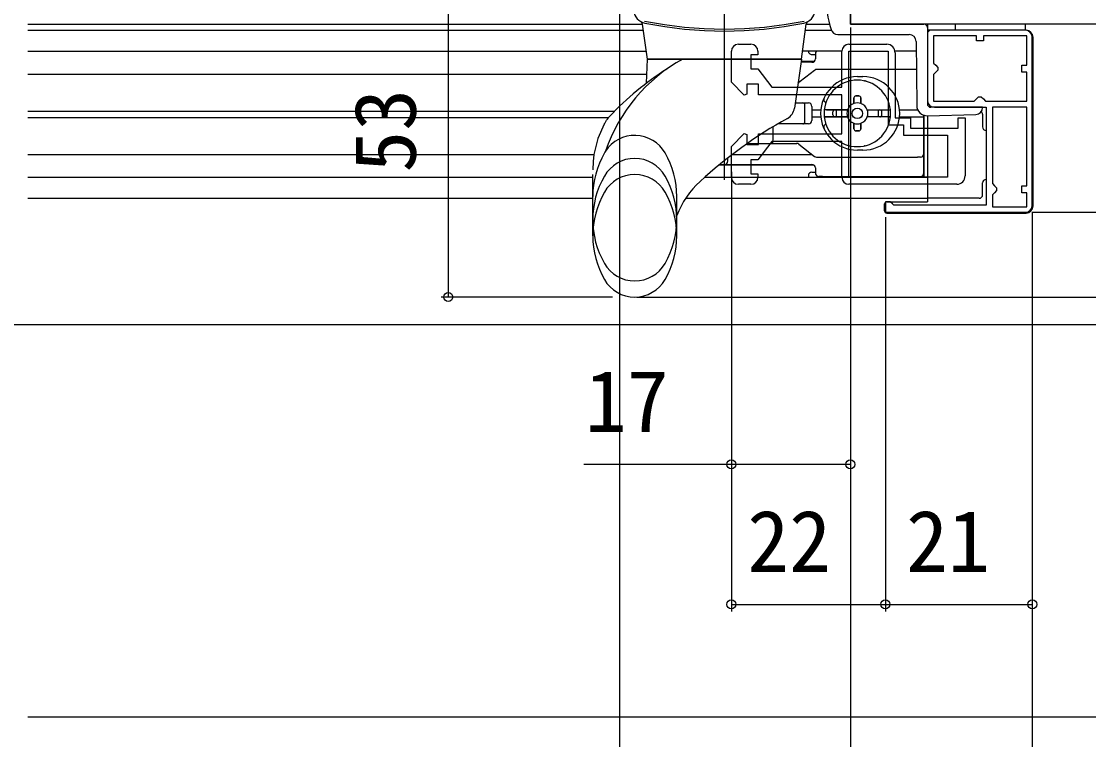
# Model space of a CAD drawing. Units: millimetres, scale not verified. Extents: x -525 to 525, y -783 to 778.
# Drawn here: x 0.6 to 153, y -632.9 to -530.3 of the extents above; entities that cross this region are included whole.
import ezdxf
from ezdxf.enums import TextEntityAlignment as Align

# ---------------------------------------------------------------- set-up
doc = ezdxf.new("R2010")
doc.units = ezdxf.units.MM
doc.header["$LTSCALE"] = 4
for name, color, linetype in [('0-3_YKK_11', 7, 'Continuous'), ('0-4_YKK_11E', 7, 'Continuous'), ('0-5_YKK_12', 2, 'Continuous'), ('0-6_YKK_13', 4, 'Continuous'), ('0-8_YKK_D', 6, 'Continuous'), ('0-A_YSS_K', 3, 'Continuous')]:
    doc.layers.add(name, color=color, linetype=linetype)
doc.styles.add('ＭＳ ゴシック', font='')
doc.styles.get('ＭＳ ゴシック').set_extended_font_data('MS Gothic')

msp = doc.modelspace()

# ---------------------------------------------------------------- linework, layer by layer
at = {"layer": '0-3_YKK_11'}
msp.add_line((145, -556.6), (145, -532.6), dxfattribs=at)
for points in [[(175, -416.7), (175, -477.3), (203, -477.3), (203, -480.7), (201.1, -480.7), (200.6, -480.2), (200.1, -479.7), (175, -479.7), (175, -530.7), (173.5, -530.7), (173.5, -543.2), (175, -543.2), (175, -545.7), (171, -545.7), (171, -530.7), (119, -530.7), (119, -528.9), (121, -528.9), (121, -520.7), (124.3, -520.7)], [(144, -531.6), (130, -531.6), (130, -541.6)], [(131, -542.6), (138.4, -542.6), (138.4, -556.6), (125.2, -556.6), (125, -556.4), (124.7, -556.1), (124, -556.1), (124, -557.6), (144, -557.6)]]:
    msp.add_lwpolyline(points, dxfattribs=at)
for points in [[(138.3, -541.7), (144.2, -541.7), (144.2, -537.6), (143.5, -537.6), (143.5, -536.6), (144.2, -536.6), (144.2, -532.4), (138, -532.4), (138, -533.1), (137, -533.1), (137, -532.4), (130.9, -532.4), (130.9, -536.3), (131.2, -536.6), (131.5, -536.9), (131.5, -537.3), (131.2, -537.6), (130.9, -537.9), (130.9, -541.7), (136.7, -541.7), (137, -541.4), (137.3, -541.1), (137.7, -541.1), (138, -541.4)], [(139.3, -542.6), (139.3, -553.5), (139.6, -553.8), (139.9, -554.1), (139.9, -554.5), (139.6, -554.8), (139.3, -555.1), (139.3, -556.8), (144.2, -556.8), (144.2, -554.8), (143.5, -554.8), (143.5, -553.8), (144.2, -553.8), (144.2, -542.6)]]:
    msp.add_lwpolyline(points, close=True, dxfattribs=at)
for centre, start, end in [((144, -532.6), 0.00001, 89.99999), ((131, -541.6), 180.00001, 269.99999), ((144, -556.6), 270.00001, 359.99999)]:
    msp.add_arc(centre, 1, start, end, dxfattribs=at)
at = {"layer": '0-4_YKK_11E'}
for p, q in [((103, -533.6), (104.8, -533.6)), ((118.8, -533.6), (124.2, -533.6)), ((104.8, -553.6), (103, -553.6)), ((134.2, -553.6), (118.8, -553.6))]:
    msp.add_line(p, q, dxfattribs=at)
for points in [[(102, -552.6), (102, -548.176), (103.83, -546.346), (104.2, -546.5), (104.2, -547.9), (105.9, -547.9), (105.9, -546.4), (117.8, -546.4), (117.8, -540.8), (105.9, -540.8), (105.9, -539.3), (104.2, -539.3), (104.2, -540.7), (103.83, -540.854), (102, -539.024), (102, -534.6)], [(105.8, -534.6), (105.8, -535.1), (104.8, -535.1), (104.8, -537.1), (105.8, -537.1), (107.8, -539.7), (117.8, -539.7), (117.8, -534.6)], [(125.4, -534.8), (125.4, -544.1), (127.6, -544.1), (127.6, -545.6), (134.4, -545.6), (134.4, -544.1), (135.4, -544.1), (135.4, -552.4)], [(117.8, -552.6), (117.8, -547.5), (107.8, -547.5), (105.8, -550.1), (104.8, -550.1), (104.8, -552.1), (105.8, -552.1), (105.8, -552.6)]]:
    msp.add_lwpolyline(points, dxfattribs=at)
msp.add_lwpolyline([(118.8, -552.6), (118.8, -534.6), (124.4, -534.6), (124.4, -545.1), (126.6, -545.1), (126.6, -546.6), (132.9, -546.6), (132.9, -552.6)], close=True, dxfattribs=at)
for centre, radius, start, end in [((103, -534.6), 1, 90.00001, 179.99999), ((104.8, -534.6), 1, 0.00001, 89.99999), ((118.8, -534.6), 1, 90.00001, 179.99999), ((124.2, -534.8), 1.2, 0.00001, 89.99999), ((103, -552.6), 1, 180.00001, 269.99999), ((104.8, -552.6), 1, 270.00001, 359.99999), ((118.8, -552.6), 1, 180.00001, 269.99999), ((134.2, -552.4), 1.2, 270.00001, 359.99999)]:
    msp.add_arc(centre, radius, start, end, dxfattribs=at)
at = {"layer": '0-5_YKK_12'}
for p, q in [((1.5, -530.7), (89.297, -530.7)), ((1.5, -531.6), (88.723, -531.6)), ((1.5, -531.6), (89.424, -531.6)), ((112.576, -531.6), (116.288, -531.6)), ((112.703, -530.7), (116.021, -530.7)), ((130, -530.7), (130, -542.1)), ((1.5, -534.6), (89.845, -534.6)), ((117.8, -534.6), (112.155, -534.6)), ((128.422, -534.6), (125.396, -534.6)), ((1.5, -537.85), (89.925, -537.85)), ((1.5, -543.15), (85.32, -543.15)), ((1.5, -544.05), (84.474, -544.05)), ((130, -543.806), (130, -545.6)), ((1.5, -549.35), (82.367, -549.35)), ((102, -549.35), (113.534, -549.35)), ((1.5, -552.6), (82.2, -552.6)), ((98.182, -552.6), (130, -552.6)), ((1.5, -555.6), (82.2, -555.6)), ((95.475, -555.6), (130, -555.6))]:
    msp.add_line(p, q, dxfattribs=at)
at = {"layer": '0-6_YKK_13'}
for p, q in [((101, -552.955), (101, -502.921)), ((119, -528.165), (119, -530.7)), ((90, -535.7), (89.299, -530.713)), ((112, -535.7), (112.701, -530.713)), ((119, -530.7), (129.5, -530.7)), ((130, -531.2), (130, -542.1)), ((130, -532.1), (130, -542.1)), ((144.1, -531.6), (130.5, -531.6)), ((117.196, -532.184), (119, -532.2)), ((119, -532.2), (127.409, -532.2)), ((128.409, -533.191), (128.489, -542.32)), ((145.1, -556.7), (145.1, -532.6)), ((113.503, -535.067), (114.003, -535.067)), ((114.003, -534.967), (114.003, -535.667)), ((89.879, -539.152), (90, -535.7)), ((90, -535.7), (112, -535.7)), ((112, -535.7), (90, -535.7)), ((112, -535.7), (111.015, -542.709)), ((113.589, -536.167), (111.934, -536.167)), ((113.803, -536.067), (111.949, -536.067)), ((128.444, -537.217), (114.175, -537.217)), ((120.003, -538.217), (120.803, -538.217)), ((111.515, -539.149), (111.639, -539.053)), ((119.003, -538.817), (119.034, -538.817)), ((120.973, -538.817), (121.003, -538.817)), ((119.503, -541.267), (119.503, -542.052)), ((119.503, -542.052), (119.503, -541.267)), ((120.203, -540.967), (119.803, -540.967)), ((119.803, -540.967), (120.203, -540.967)), ((120.503, -541.267), (120.503, -542.052)), ((120.503, -542.052), (120.503, -541.267)), ((111.119, -541.967), (113.003, -541.967)), ((112.503, -544.667), (112.503, -542.267)), ((113.503, -542.467), (113.503, -544.467)), ((84.637, -543.855), (84.633, -543.862)), ((113.503, -542.967), (114.777, -542.967)), ((113.503, -543.967), (114.777, -543.967)), ((118.589, -542.967), (115.28, -542.967)), ((118.589, -543.967), (115.28, -543.967)), ((115.581, -542.967), (118.589, -542.967)), ((115.581, -543.967), (118.589, -543.967)), ((116.503, -543.667), (116.503, -543.267)), ((116.503, -543.667), (116.503, -543.267)), ((117.003, -543.967), (117.003, -542.967)), ((121.417, -542.967), (124.727, -542.967)), ((121.417, -542.967), (124.425, -542.967)), ((124.727, -543.967), (121.417, -543.967)), ((123.003, -543.967), (123.003, -542.967)), ((123.503, -543.667), (123.503, -543.267)), ((123.503, -543.667), (123.503, -543.267)), ((126.029, -542.967), (128.642, -542.967)), ((126.029, -543.967), (129.503, -543.967)), ((129.503, -543.65), (129.503, -552.6)), ((129.503, -549.217), (129.503, -543.65)), ((130, -543.807), (130, -556.1)), ((130.028, -543.806), (136.926, -543.626)), ((137.9, -543.6), (137.9, -545.4)), ((113.003, -544.967), (108.633, -544.967)), ((119.503, -544.881), (119.503, -545.667)), ((119.503, -545.667), (119.503, -544.881)), ((120.503, -544.881), (120.503, -545.667)), ((120.503, -545.667), (120.503, -544.881)), ((120.203, -545.967), (119.803, -545.967)), ((119.803, -545.967), (120.203, -545.967)), ((104.288, -547.763), (107.909, -547.763)), ((107.909, -547.763), (111.34, -547.763)), ((111.639, -547.869), (113.868, -549.611)), ((119.034, -548.117), (119.003, -548.117)), ((120.803, -548.717), (120.003, -548.717)), ((121.003, -548.117), (120.973, -548.117)), ((101.503, -550.267), (101.503, -549.824)), ((114.175, -549.717), (128.59, -549.717)), ((129.003, -549.717), (128.59, -549.717)), ((113.803, -550.867), (100.204, -550.867)), ((100.325, -550.767), (102.003, -550.767)), ((102.003, -550.767), (113.589, -550.767)), ((113.503, -551.867), (114.003, -551.867)), ((114.003, -551.267), (114.003, -551.967)), ((82.2, -560.95), (82.2, -552.2)), ((115.003, -552.467), (114.503, -552.467)), ((115.003, -552.467), (129.003, -552.467)), ((137.9, -555.1), (137.9, -553.4)), ((123.9, -557.4), (123.9, -556.4)), ((124.2, -556.1), (130, -556.1)), ((137.4, -555.6), (130, -555.6)), ((124.2, -557.7), (144.1, -557.7))]:
    msp.add_line(p, q, dxfattribs=at)
msp.add_lwpolyline([(134, -531.6), (134, -530.68), (144, -530.68), (144, -531.6)], close=True, dxfattribs=at)
for points in [[(113.868, -537.322), (112.638, -538.277), (111.639, -539.053)], [(114.175, -537.217), (114.003, -537.217), (113.868, -537.322)], [(137.9, -542.626), (137.9, -542.6), (130.5, -542.6)], [(83.852, -544.977), (83.953, -544.8), (84.06, -544.626), (84.172, -544.456), (84.291, -544.289), (84.46, -544.068), (84.64, -543.854)], [(83.852, -544.977), (83.953, -544.8), (84.06, -544.626), (84.172, -544.456), (84.291, -544.289), (84.46, -544.068), (84.633, -543.862)], [(115.581, -542.967), (115.466, -542.967), (115.414, -542.967), (115.368, -542.967), (115.331, -542.967), (115.303, -542.967), (115.287, -542.967), (115.28, -542.967)], [(115.28, -543.967), (115.287, -543.967), (115.303, -543.967), (115.331, -543.967), (115.368, -543.967), (115.414, -543.967), (115.466, -543.967), (115.581, -543.967)], [(124.425, -543.967), (124.54, -543.967), (124.592, -543.967), (124.638, -543.967), (124.675, -543.967), (124.704, -543.967), (124.719, -543.967), (124.727, -543.967)], [(83.852, -544.986), (82.934, -547.068), (82.371, -549.322), (82.244, -550.33), (82.188, -551.544)], [(107.952, -547.263), (107.952, -545.991), (107.952, -545.467)], [(129.503, -551.967), (129.503, -550.217), (129.503, -549.217)], [(94.2, -560.95), (94.2, -558.066), (94.2, -555.075)]]:
    msp.add_lwpolyline(points, dxfattribs=at)
msp.add_circle((120.003, -543.467), 0.75, dxfattribs=at)
for centre, radius, start, end in [((131.125, -526.7), 15.625, 162.21648, 197.85555), ((90.05, -528.615), 2, 185, 258.68311), ((111.95, -528.615), 2, 281.31689, 355), ((88.804, -530.783), 0.5, 8, 60.10277), ((101, -473.62), 57.8, 258.63714, 281.36286), ((101, -473.9), 57.8, 258.68311, 281.31689), ((113.196, -530.783), 0.5, 119.89723, 172), ((117.204, -531.184), 1, 197.85555, 269.5), ((129.5, -531.2), 0.5, 0, 90), ((130.5, -532.1), 0.5, 90, 180), ((144.1, -532.6), 1, 0, 90), ((127.409, -533.2), 1, 0.5, 90), ((113.503, -534.567), 0.5, 183.82978, 219.07095), ((113.503, -534.567), 0.5, 219.07095, 270), ((114.503, -534.967), 0.5, 132.84403, 180), ((106.63, -556.61), 23.9, 118.9674, 161.04434), ((113.503, -535.667), 0.5, 270, 0), ((115.88, -573.4), 43, 122.48461, 136.59983), ((114.175, -537.717), 0.5, 90, 127.83789), ((120.003, -543.467), 5.25, 90, 270), ((120.803, -543.467), 5.25, 270, 90), ((111.332, -538.658), 0.5, 291.99369, 307.83789), ((120.003, -543.467), 4.75, 6.04233, 173.95767), ((119.003, -539.317), 0.5, 90, 120.18877), ((121.003, -539.317), 0.5, 59.81123, 90), ((115.695, -541.467), 0.5, 155.09894, 248.1159), ((119.803, -541.267), 0.3, 90, 180), ((119.803, -541.267), 0.3, 90, 180), ((120.203, -541.267), 0.3, 360, 90), ((120.203, -541.267), 0.3, 360, 90), ((109.034, -542.431), 2, 299.14287, 352), ((112.203, -542.267), 0.3, 0, 90), ((113.003, -542.467), 0.5, 0, 90), ((120.003, -543.467), 1.5, 109.47123, 160.52878), ((120.003, -543.467), 1.5, 70.52877, 109.47123), ((120.003, -543.467), 1.5, 19.47122, 70.52877), ((129.989, -542.307), 1.5, 180.5, 271.5), ((130.5, -542.1), 0.5, 180, 270), ((136.9, -542.626), 1, 271.5, 0), ((142.15, -601.823), 66, 119.14287, 132.53524), ((120.003, -543.467), 4.75, 173.95767, 186.04233), ((120.003, -543.467), 4.75, 186.04233, 353.95767), ((116.803, -543.267), 0.3, 90, 180), ((116.803, -543.267), 0.3, 90, 180), ((116.803, -543.667), 0.3, 180, 270), ((116.803, -543.667), 0.3, 180, 270), ((120.003, -543.467), 1.5, 160.52878, 199.47122), ((120.003, -543.467), 1.5, 199.47122, 250.52877), ((120.003, -543.467), 1.5, 289.47123, 340.52878), ((120.003, -543.467), 1.5, 340.52878, 19.47122), ((123.203, -543.267), 0.3, 0, 90), ((123.203, -543.267), 0.3, 0, 90), ((123.203, -543.667), 0.3, 270, 0), ((123.203, -543.667), 0.3, 270, 360), ((120.003, -543.467), 4.75, 353.95767, 6.04233), ((137.4, -543.6), 0.5, 0, 51.37691), ((112.203, -544.667), 0.3, 270, 0), ((113.003, -544.467), 0.5, 270, 0), ((115.695, -545.467), 0.5, 111.8841, 204.90106), ((120.003, -543.467), 1.5, 250.52877, 289.47123), ((119.803, -545.667), 0.3, 180, 270), ((119.803, -545.667), 0.3, 180, 270), ((120.203, -545.667), 0.3, 270, 0), ((120.203, -545.667), 0.3, 270, 360), ((138.4, -545.4), 0.5, 180, 270), ((88.2, -551.611), 5, 29.86283, 146.75851), ((88.2, -551.611), 5, 146.75851, 150.13717), ((111.331, -548.263), 0.5, 51.9917, 90), ((119.003, -547.617), 0.5, 239.81123, 270), ((121.003, -547.617), 0.5, 270, 300.18877), ((94.731, -555.361), 12.531, 150.13717, 180), ((88.2, -554.901), 5, 29.86283, 150.13717), ((81.669, -555.361), 12.531, 0, 29.86283), ((101.003, -550.267), 0.5, 270, 0), ((114.175, -549.217), 0.5, 231.9917, 270), ((129.003, -549.217), 0.5, 270, 0), ((113.503, -552.367), 0.5, 90, 180), ((113.503, -551.267), 0.5, 0, 90), ((114.503, -551.967), 0.5, 180, 270), ((129.003, -551.967), 0.5, 270, 0), ((94.731, -558.651), 12.531, 150.13717, 209.86283), ((88.2, -557.2), 5, 29.86283, 150.13717), ((81.669, -558.651), 12.531, 330.13717, 29.86283), ((106.319, -562.769), 13, 132.53524, 158.78961), ((113.503, -552.367), 0.5, 180, 207.82627), ((138.4, -553.4), 0.5, 90, 180), ((94.731, -560.95), 12.531, 150.13717, 180), ((81.669, -560.95), 12.531, 0, 29.86283), ((124.2, -556.4), 0.3, 90, 180), ((137.4, -555.1), 0.5, 270, 0), ((124.2, -557.4), 0.3, 180, 270), ((144.1, -556.7), 1, 270, 0), ((94.731, -560.95), 12.531, 180, 209.86283), ((81.669, -560.95), 12.531, 330.13717, 0), ((88.2, -562.401), 5, 209.86283, 330.13717), ((88.2, -564.7), 5, 209.86283, 330.13717)]:
    msp.add_arc(centre, radius, start, end, dxfattribs=at)
for centre, major_axis, start_param, end_param in [((107.909, -545.467), (0, 0.5), 4.712389, 4.8993747), ((107.909, -547.263), (0, -0.5), 6.2831853, 7.8539816)]:
    msp.add_ellipse(centre, major_axis=major_axis, ratio=0.087489, start_param=start_param, end_param=end_param, dxfattribs=at)
at = {"layer": '0-8_YKK_D'}
for p, q in [((61.552, -516.7), (61.552, -569.7)), ((86, -516.7), (86, -690.7)), ((119, -531.2), (119, -690.7)), ((119, -531.2), (119, -690.7)), ((119, -531.2), (119, -670.7)), ((119, -531.2), (119, -594.6)), ((102, -551.8), (102, -614.6)), ((102, -553.6), (102, -594.6)), ((145, -557.514), (145, -650.7)), ((145, -557.514), (145, -614.6)), ((145, -557.514), (145, -650.7)), ((145, -557.6), (244, -557.6)), ((124, -558.3), (124, -614.6)), ((124, -558.3), (124, -614.6)), ((85, -569.7), (60.552, -569.7)), ((88.499, -569.7), (224, -569.7)), ((-111, -573.6), (264, -573.6)), ((102, -613.6), (124, -613.6)), ((124, -613.6), (145, -613.6))]:
    msp.add_line(p, q, dxfattribs=at)
msp.add_lwpolyline([(119, -593.6), (102, -593.6), (80.927, -593.6)], dxfattribs=at)
for centre in [(61.552, -569.7), (102, -593.6), (119, -593.6), (102, -613.6), (124, -613.6), (124, -613.6), (145, -613.6)]:
    msp.add_circle(centre, 0.637, dxfattribs=at)
at = {"layer": '0-A_YSS_K'}
msp.add_line((175, -629.7), (1.497, -629.7), dxfattribs=at)

# ---------------------------------------------------------------- texts
at = {"layer": '0-8_YKK_D', "style": 'ＭＳ ゴシック'}
msp.add_text('53', height=8.798, rotation=90, dxfattribs=at).set_placement((59.552, -551.927), align=Align.BOTTOM_LEFT)
for s, p in [('17', (81.086, -591.6)), ('22', (104.273, -611.6)), ('21', (126.966, -611.6))]:
    msp.add_text(s, height=8.798, dxfattribs=at).set_placement(p, align=Align.BOTTOM_LEFT)

doc.saveas('drawing.dxf')
